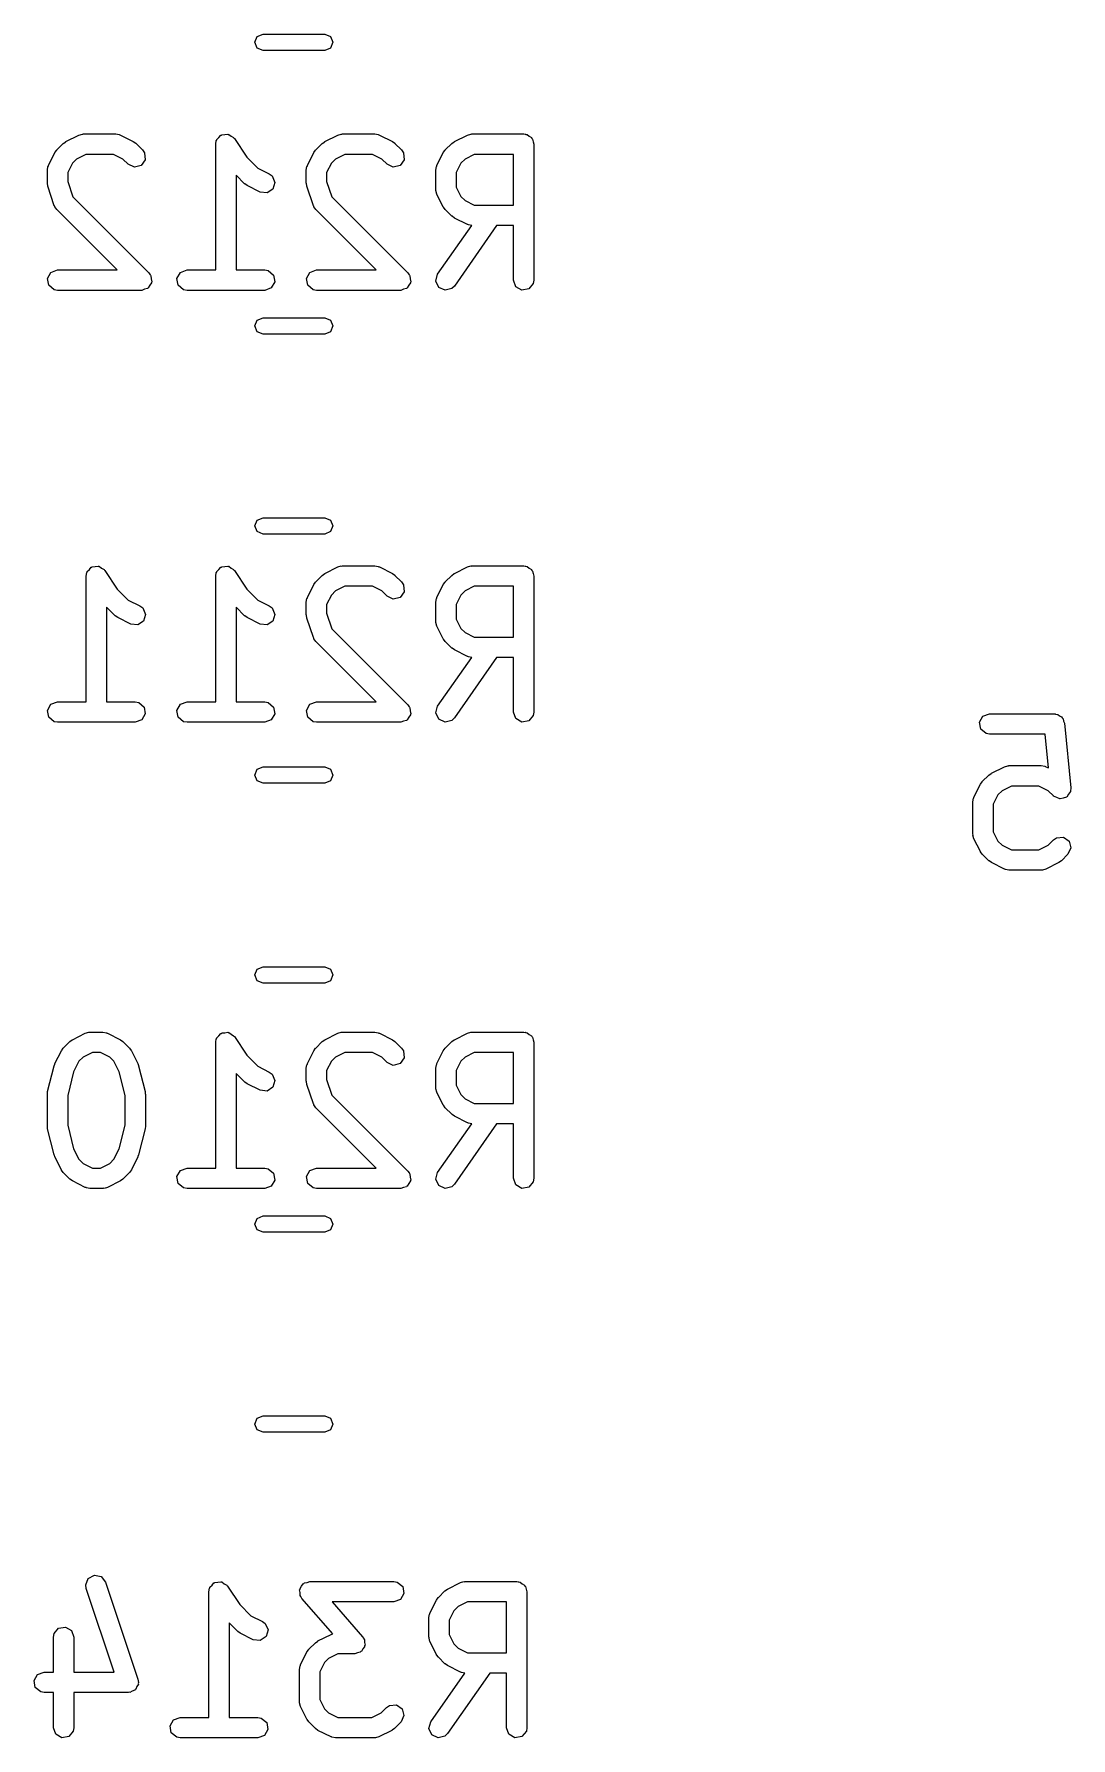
# Model space of a CAD drawing. Extents: x 64 to 231, y -147 to -43.
# Drawn here: x 170.86 to 178.49, y -74.06 to -61.53 of the extents above; entities that cross this region are included whole.
import ezdxf

# ---------------------------------------------------------------- set-up
doc = ezdxf.new("R2010")
doc.units = 0
doc.layers.add('BLACK', color=7, linetype='CONTINUOUS')

msp = doc.modelspace()

# ---------------------------------------------------------------- linework, layer by layer
at = {"layer": 'BLACK', "linetype": 'CONTINUOUS'}
for p, q in [((172.484, -61.5934), (172.501, -61.551)), ((172.501, -61.6358), (172.484, -61.5934)), ((172.501, -61.551), (172.544, -61.5334)), ((172.544, -61.6534), (172.501, -61.6358)), ((172.544, -61.5334), (172.998, -61.5334)), ((172.998, -61.5334), (173.04, -61.551)), ((173.04, -61.6358), (172.998, -61.6534)), ((173.04, -61.551), (173.058, -61.5934)), ((173.058, -61.5934), (173.04, -61.6358)), ((172.998, -61.6534), (172.544, -61.6534)), ((171.013, -62.4045), (171.027, -62.3865)), ((171.027, -62.385), (171.075, -62.3374)), ((171.027, -62.3865), (171.027, -62.385)), ((171.075, -62.3374), (171.093, -62.3245)), ((171.093, -62.3245), (171.094, -62.3233)), ((171.094, -62.3233), (171.19, -62.2757)), ((171.19, -62.2757), (171.215, -62.2683)), ((171.215, -62.2683), (171.219, -62.2693)), ((171.219, -62.2693), (171.223, -62.2678)), ((171.223, -62.2678), (171.461, -62.2678)), ((171.461, -62.2678), (171.487, -62.2723)), ((171.487, -62.2723), (171.49, -62.2752)), ((171.49, -62.2752), (171.495, -62.2757)), ((171.495, -62.2757), (171.59, -62.3233)), ((171.59, -62.3233), (171.608, -62.3367)), ((171.608, -62.3367), (171.61, -62.3374)), ((171.61, -62.3374), (171.657, -62.385)), ((171.657, -62.385), (171.672, -62.4063)), ((172.196, -62.3428), (172.2, -62.3171)), ((172.196, -63.2678), (172.196, -62.3428)), ((172.2, -62.3171), (172.203, -62.3138)), ((172.203, -62.3138), (172.204, -62.3095)), ((172.204, -62.3095), (172.219, -62.2945)), ((172.219, -62.2945), (172.233, -62.2778)), ((172.233, -62.2778), (172.238, -62.2771)), ((172.238, -62.2771), (172.241, -62.2741)), ((172.241, -62.2741), (172.262, -62.2727)), ((172.262, -62.2727), (172.284, -62.2689)), ((172.284, -62.2689), (172.288, -62.2711)), ((172.288, -62.2711), (172.292, -62.2708)), ((172.292, -62.2708), (172.309, -62.2837)), ((172.309, -62.2837), (172.328, -62.2946)), ((172.328, -62.2946), (172.33, -62.2986)), ((172.33, -62.2986), (172.333, -62.3012)), ((172.333, -62.3012), (172.424, -62.4379)), ((172.918, -62.4045), (172.931, -62.3865)), ((172.931, -62.3865), (172.932, -62.385)), ((172.932, -62.385), (172.98, -62.3374)), ((172.98, -62.3374), (172.998, -62.3245)), ((172.998, -62.3245), (172.999, -62.3233)), ((172.999, -62.3233), (173.094, -62.2757)), ((173.094, -62.2757), (173.119, -62.2683)), ((173.119, -62.2683), (173.124, -62.2693)), ((173.124, -62.2693), (173.128, -62.2678)), ((173.128, -62.2678), (173.366, -62.2678)), ((173.366, -62.2678), (173.392, -62.2723)), ((173.392, -62.2723), (173.395, -62.2752)), ((173.395, -62.2752), (173.4, -62.2757)), ((173.4, -62.2757), (173.495, -62.3233)), ((173.495, -62.3233), (173.513, -62.3367)), ((173.513, -62.3367), (173.514, -62.3374)), ((173.514, -62.3374), (173.562, -62.385)), ((173.562, -62.385), (173.577, -62.4063)), ((173.87, -62.4045), (173.884, -62.3865)), ((173.884, -62.385), (173.932, -62.3374)), ((173.884, -62.3865), (173.884, -62.385)), ((173.932, -62.3374), (173.95, -62.3245)), ((173.95, -62.3245), (173.952, -62.3233)), ((173.952, -62.3233), (174.047, -62.2757)), ((174.047, -62.2757), (174.072, -62.2683)), ((174.072, -62.2683), (174.076, -62.2693)), ((174.076, -62.2693), (174.08, -62.2678)), ((174.08, -62.2678), (174.461, -62.2678)), ((174.461, -62.2678), (174.471, -62.2695)), ((174.471, -62.2695), (174.474, -62.2689)), ((174.474, -62.2689), (174.477, -62.2706)), ((174.477, -62.2706), (174.487, -62.2723)), ((174.487, -62.2723), (174.502, -62.2848)), ((174.502, -62.2848), (174.519, -62.2946)), ((174.519, -62.2946), (174.521, -62.3009)), ((174.521, -62.3009), (174.526, -62.3053)), ((174.526, -62.3053), (174.53, -62.3245)), ((174.53, -62.3245), (174.536, -62.3428)), ((174.536, -62.3428), (174.536, -63.3428)), ((170.958, -62.5333), (170.962, -62.5076)), ((170.962, -62.5076), (170.965, -62.5042)), ((170.965, -62.5042), (170.966, -62.4997)), ((170.966, -62.4997), (171.013, -62.4045)), ((171.142, -62.4824), (171.108, -62.551)), ((171.172, -62.452), (171.142, -62.4824)), ((171.241, -62.4178), (171.172, -62.452)), ((171.444, -62.4178), (171.241, -62.4178)), ((171.512, -62.452), (171.444, -62.4178)), ((171.551, -62.4911), (171.512, -62.452)), ((171.598, -62.5127), (171.551, -62.4911)), ((171.647, -62.4995), (171.598, -62.5127)), ((171.677, -62.4574), (171.647, -62.4995)), ((171.672, -62.4063), (171.677, -62.4574)), ((172.424, -62.4379), (172.506, -62.5192)), ((172.862, -62.5333), (172.867, -62.5076)), ((172.867, -62.5076), (172.87, -62.5042)), ((172.87, -62.4997), (172.918, -62.4045)), ((172.87, -62.5042), (172.87, -62.4997)), ((173.047, -62.4824), (173.012, -62.551)), ((173.077, -62.452), (173.047, -62.4824)), ((173.146, -62.4178), (173.077, -62.452)), ((173.348, -62.4178), (173.146, -62.4178)), ((173.417, -62.452), (173.348, -62.4178)), ((173.456, -62.4911), (173.417, -62.452)), ((173.502, -62.5127), (173.456, -62.4911)), ((173.552, -62.4995), (173.502, -62.5127)), ((173.581, -62.4574), (173.552, -62.4995)), ((173.577, -62.4063), (173.581, -62.4574)), ((173.815, -62.5333), (173.819, -62.5076)), ((173.819, -62.5076), (173.822, -62.5042)), ((173.822, -62.5042), (173.823, -62.4997)), ((173.823, -62.4997), (173.87, -62.4045)), ((173.999, -62.4824), (173.965, -62.551)), ((174.03, -62.452), (173.999, -62.4824)), ((174.098, -62.4178), (174.03, -62.452)), ((174.386, -62.4178), (174.098, -62.4178)), ((174.386, -62.7916), (174.386, -62.4178)), ((170.958, -62.6285), (170.958, -62.5333)), ((170.958, -62.63), (170.958, -62.6285)), ((170.962, -62.6522), (170.958, -62.63)), ((171.108, -62.551), (171.108, -62.6163)), ((171.108, -62.6163), (171.146, -62.7308)), ((172.408, -62.6339), (172.346, -62.5715)), ((172.346, -62.5715), (172.346, -63.2678)), ((172.41, -62.6346), (172.408, -62.6339)), ((172.428, -62.648), (172.41, -62.6346)), ((172.506, -62.5192), (172.59, -62.5614)), ((172.59, -62.5614), (172.611, -62.5769)), ((172.611, -62.5769), (172.631, -62.624)), ((172.631, -62.624), (172.617, -62.6732)), ((172.862, -62.6285), (172.862, -62.5333)), ((172.863, -62.63), (172.862, -62.6285)), ((172.866, -62.6522), (172.863, -62.63)), ((173.012, -62.551), (173.012, -62.6163)), ((173.012, -62.6163), (173.051, -62.7308)), ((173.815, -62.6761), (173.815, -62.5333)), ((173.965, -62.551), (173.965, -62.6584)), ((171.009, -62.7951), (170.962, -62.6522)), ((171.146, -62.7308), (171.705, -63.2897)), ((172.523, -62.6956), (172.428, -62.648)), ((172.574, -62.7014), (172.523, -62.6956)), ((172.617, -62.6732), (172.574, -62.7014)), ((172.914, -62.7951), (172.866, -62.6522)), ((173.051, -62.7308), (173.61, -63.2897)), ((173.816, -62.6803), (173.815, -62.6761)), ((173.815, -62.6847), (173.816, -62.6803)), ((173.823, -62.7097), (173.815, -62.6847)), ((173.87, -62.8049), (173.823, -62.7097)), ((173.965, -62.6584), (173.999, -62.7269)), ((173.999, -62.7269), (174.03, -62.7573)), ((174.03, -62.7573), (174.098, -62.7916)), ((171.012, -62.7986), (171.009, -62.7951)), ((171.012, -62.803), (171.012, -62.7986)), ((171.027, -62.8244), (171.012, -62.803)), ((171.471, -63.2678), (171.027, -62.8244)), ((172.917, -62.7986), (172.914, -62.7951)), ((172.917, -62.803), (172.917, -62.7986)), ((172.932, -62.8244), (172.917, -62.803)), ((173.375, -63.2678), (172.932, -62.8244)), ((173.872, -62.806), (173.87, -62.8049)), ((173.884, -62.8244), (173.872, -62.806)), ((173.932, -62.872), (173.884, -62.8244)), ((173.934, -62.8727), (173.932, -62.872)), ((173.952, -62.8861), (173.934, -62.8727)), ((174.047, -62.9337), (173.952, -62.8861)), ((174.098, -62.7916), (174.386, -62.7916)), ((173.828, -63.2998), (174.079, -62.9414)), ((174.262, -62.9416), (173.951, -63.3858)), ((174.051, -62.9342), (174.047, -62.9337)), ((174.055, -62.9371), (174.051, -62.9342)), ((174.079, -62.9414), (174.055, -62.9371)), ((174.386, -62.9416), (174.262, -62.9416)), ((174.386, -63.3428), (174.386, -62.9416)), ((170.959, -63.3298), (170.984, -63.2853)), ((170.968, -63.3803), (170.959, -63.3298)), ((171.007, -63.4133), (170.968, -63.3803)), ((170.984, -63.2853), (171.033, -63.2678)), ((171.033, -63.2678), (171.471, -63.2678)), ((171.711, -63.3807), (171.7, -63.4002)), ((171.705, -63.2897), (171.714, -63.3032)), ((171.724, -63.3622), (171.711, -63.3807)), ((171.714, -63.3032), (171.717, -63.3053)), ((171.717, -63.3053), (171.717, -63.3073)), ((171.717, -63.3073), (171.72, -63.3111)), ((171.72, -63.3111), (171.722, -63.3336)), ((171.722, -63.3336), (171.726, -63.3558)), ((171.726, -63.3558), (171.724, -63.3588)), ((171.724, -63.3588), (171.724, -63.3622)), ((171.911, -63.3298), (171.937, -63.2853)), ((171.92, -63.3803), (171.911, -63.3298)), ((171.959, -63.4133), (171.92, -63.3803)), ((171.937, -63.2853), (171.985, -63.2678)), ((171.985, -63.2678), (172.196, -63.2678)), ((172.346, -63.2678), (172.557, -63.2678)), ((172.557, -63.2678), (172.582, -63.2723)), ((172.582, -63.2723), (172.621, -63.3053)), ((172.63, -63.3558), (172.605, -63.4002)), ((172.621, -63.3053), (172.63, -63.3558)), ((172.864, -63.3298), (172.889, -63.2853)), ((172.873, -63.3803), (172.864, -63.3298)), ((172.912, -63.4133), (172.873, -63.3803)), ((172.889, -63.2853), (172.937, -63.2678)), ((172.937, -63.2678), (173.375, -63.2678)), ((173.616, -63.3807), (173.605, -63.4002)), ((173.61, -63.2897), (173.619, -63.3032)), ((173.629, -63.3622), (173.616, -63.3807)), ((173.619, -63.3032), (173.621, -63.3053)), ((173.621, -63.3053), (173.622, -63.3073)), ((173.622, -63.3073), (173.624, -63.3111)), ((173.624, -63.3111), (173.626, -63.3336)), ((173.626, -63.3336), (173.63, -63.3558)), ((173.63, -63.3558), (173.629, -63.3588)), ((173.629, -63.3588), (173.629, -63.3622)), ((173.815, -63.3493), (173.828, -63.2998)), ((173.837, -63.3958), (173.815, -63.3493)), ((173.951, -63.3858), (173.933, -63.4042)), ((174.404, -63.391), (174.386, -63.3428)), ((174.448, -63.4166), (174.404, -63.391)), ((174.532, -63.3684), (174.499, -63.4077)), ((174.536, -63.3428), (174.532, -63.3684)), ((171.033, -63.4178), (171.007, -63.4133)), ((171.652, -63.4178), (171.033, -63.4178)), ((171.673, -63.4101), (171.652, -63.4178)), ((171.695, -63.4042), (171.673, -63.4101)), ((171.697, -63.4014), (171.695, -63.4042)), ((171.7, -63.4002), (171.697, -63.4014)), ((171.985, -63.4178), (171.959, -63.4133)), ((172.557, -63.4178), (171.985, -63.4178)), ((172.605, -63.4002), (172.557, -63.4178)), ((172.937, -63.4178), (172.912, -63.4133)), ((173.557, -63.4178), (172.937, -63.4178)), ((173.578, -63.4101), (173.557, -63.4178)), ((173.6, -63.4042), (173.578, -63.4101)), ((173.601, -63.4014), (173.6, -63.4042)), ((173.605, -63.4002), (173.601, -63.4014)), ((173.883, -63.4175), (173.837, -63.3958)), ((173.933, -63.4042), (173.883, -63.4175)), ((174.499, -63.4077), (174.448, -63.4166)), ((172.484, -63.6794), (172.501, -63.637)), ((172.501, -63.637), (172.544, -63.6194)), ((172.544, -63.6194), (172.998, -63.6194)), ((172.998, -63.6194), (173.04, -63.637)), ((173.04, -63.637), (173.058, -63.6794)), ((172.501, -63.7218), (172.484, -63.6794)), ((172.544, -63.7394), (172.501, -63.7218)), ((172.998, -63.7394), (172.544, -63.7394)), ((173.04, -63.7218), (172.998, -63.7394)), ((173.058, -63.6794), (173.04, -63.7218)), ((172.484, -65.1494), (172.501, -65.107)), ((172.501, -65.107), (172.544, -65.0894)), ((172.544, -65.0894), (172.998, -65.0894)), ((172.998, -65.0894), (173.04, -65.107)), ((173.04, -65.107), (173.058, -65.1494)), ((172.501, -65.1918), (172.484, -65.1494)), ((172.544, -65.2094), (172.501, -65.1918)), ((172.998, -65.2094), (172.544, -65.2094)), ((173.04, -65.1918), (172.998, -65.2094)), ((173.058, -65.1494), (173.04, -65.1918)), ((171.243, -65.5188), (171.248, -65.4931)), ((171.243, -66.4438), (171.243, -65.5188)), ((171.248, -65.4931), (171.251, -65.4898)), ((171.251, -65.4855), (171.267, -65.4705)), ((171.251, -65.4898), (171.251, -65.4855)), ((171.267, -65.4705), (171.281, -65.4538)), ((171.281, -65.4538), (171.285, -65.4531)), ((171.285, -65.4531), (171.288, -65.4501)), ((171.288, -65.4501), (171.31, -65.4487)), ((171.31, -65.4487), (171.331, -65.4449)), ((171.331, -65.4449), (171.335, -65.4471)), ((171.335, -65.4471), (171.339, -65.4468)), ((171.339, -65.4468), (171.357, -65.4597)), ((171.357, -65.4597), (171.376, -65.4706)), ((171.376, -65.4706), (171.377, -65.4746)), ((171.377, -65.4746), (171.381, -65.4772)), ((171.381, -65.4772), (171.472, -65.6139)), ((172.196, -65.5188), (172.2, -65.4931)), ((172.196, -66.4438), (172.196, -65.5188)), ((172.2, -65.4931), (172.203, -65.4898)), ((172.203, -65.4898), (172.204, -65.4855)), ((172.204, -65.4855), (172.219, -65.4705)), ((172.219, -65.4705), (172.233, -65.4538)), ((172.233, -65.4538), (172.238, -65.4531)), ((172.238, -65.4531), (172.241, -65.4501)), ((172.241, -65.4501), (172.262, -65.4487)), ((172.262, -65.4487), (172.284, -65.4449)), ((172.284, -65.4449), (172.288, -65.4471)), ((172.288, -65.4471), (172.292, -65.4468)), ((172.292, -65.4468), (172.309, -65.4597)), ((172.309, -65.4597), (172.328, -65.4706)), ((172.328, -65.4706), (172.33, -65.4746)), ((172.33, -65.4746), (172.333, -65.4772)), ((172.333, -65.4772), (172.424, -65.6139)), ((172.932, -65.561), (172.98, -65.5134)), ((172.98, -65.5134), (172.998, -65.5005)), ((172.998, -65.5005), (172.999, -65.4993)), ((172.999, -65.4993), (173.094, -65.4517)), ((173.094, -65.4517), (173.119, -65.4443)), ((173.119, -65.4443), (173.124, -65.4453)), ((173.124, -65.4453), (173.128, -65.4438)), ((173.128, -65.4438), (173.366, -65.4438)), ((173.366, -65.4438), (173.392, -65.4483)), ((173.392, -65.4483), (173.395, -65.4512)), ((173.395, -65.4512), (173.4, -65.4517)), ((173.4, -65.4517), (173.495, -65.4993)), ((173.495, -65.4993), (173.513, -65.5127)), ((173.513, -65.5127), (173.514, -65.5134)), ((173.514, -65.5134), (173.562, -65.561)), ((173.884, -65.561), (173.932, -65.5134)), ((173.932, -65.5134), (173.95, -65.5005)), ((173.95, -65.5005), (173.952, -65.4993)), ((173.952, -65.4993), (174.047, -65.4517)), ((174.047, -65.4517), (174.072, -65.4443)), ((174.072, -65.4443), (174.076, -65.4453)), ((174.076, -65.4453), (174.08, -65.4438)), ((174.08, -65.4438), (174.461, -65.4438)), ((174.461, -65.4438), (174.471, -65.4455)), ((174.471, -65.4455), (174.474, -65.4449)), ((174.474, -65.4449), (174.477, -65.4466)), ((174.477, -65.4466), (174.487, -65.4483)), ((174.487, -65.4483), (174.502, -65.4608)), ((174.502, -65.4608), (174.519, -65.4706)), ((174.519, -65.4706), (174.521, -65.4769)), ((174.521, -65.4769), (174.526, -65.4813)), ((174.526, -65.4813), (174.53, -65.5005)), ((174.53, -65.5005), (174.536, -65.5188)), ((174.536, -65.5188), (174.536, -66.5188)), ((171.472, -65.6139), (171.553, -65.6952)), ((172.424, -65.6139), (172.506, -65.6952)), ((172.87, -65.6757), (172.918, -65.5805)), ((172.918, -65.5805), (172.931, -65.5625)), ((172.931, -65.5625), (172.932, -65.561)), ((173.077, -65.628), (173.047, -65.6584)), ((173.146, -65.5938), (173.077, -65.628)), ((173.348, -65.5938), (173.146, -65.5938)), ((173.417, -65.628), (173.348, -65.5938)), ((173.456, -65.6671), (173.417, -65.628)), ((173.581, -65.6334), (173.552, -65.6755)), ((173.562, -65.561), (173.577, -65.5823)), ((173.577, -65.5823), (173.581, -65.6334)), ((173.823, -65.6757), (173.87, -65.5805)), ((173.87, -65.5805), (173.884, -65.5625)), ((173.884, -65.5625), (173.884, -65.561)), ((174.03, -65.628), (173.999, -65.6584)), ((174.098, -65.5938), (174.03, -65.628)), ((174.386, -65.5938), (174.098, -65.5938)), ((174.386, -65.9676), (174.386, -65.5938)), ((171.456, -65.8099), (171.393, -65.7475)), ((171.393, -65.7475), (171.393, -66.4438)), ((171.553, -65.6952), (171.638, -65.7374)), ((171.638, -65.7374), (171.659, -65.7529)), ((171.659, -65.7529), (171.679, -65.8)), ((172.408, -65.8099), (172.346, -65.7475)), ((172.346, -65.7475), (172.346, -66.4438)), ((172.506, -65.6952), (172.59, -65.7374)), ((172.59, -65.7374), (172.611, -65.7529)), ((172.611, -65.7529), (172.631, -65.8)), ((172.862, -65.7093), (172.867, -65.6836)), ((172.862, -65.8045), (172.862, -65.7093)), ((172.867, -65.6836), (172.87, -65.6802)), ((172.87, -65.6802), (172.87, -65.6757)), ((173.047, -65.6584), (173.012, -65.727)), ((173.012, -65.727), (173.012, -65.7923)), ((173.502, -65.6887), (173.456, -65.6671)), ((173.552, -65.6755), (173.502, -65.6887)), ((173.815, -65.7093), (173.819, -65.6836)), ((173.815, -65.8521), (173.815, -65.7093)), ((173.819, -65.6836), (173.822, -65.6802)), ((173.822, -65.6802), (173.823, -65.6757)), ((173.999, -65.6584), (173.965, -65.727)), ((173.965, -65.727), (173.965, -65.8344)), ((171.457, -65.8106), (171.456, -65.8099)), ((171.475, -65.824), (171.457, -65.8106)), ((171.571, -65.8716), (171.475, -65.824)), ((171.622, -65.8774), (171.571, -65.8716)), ((171.664, -65.8492), (171.622, -65.8774)), ((171.679, -65.8), (171.664, -65.8492)), ((172.41, -65.8106), (172.408, -65.8099)), ((172.428, -65.824), (172.41, -65.8106)), ((172.523, -65.8716), (172.428, -65.824)), ((172.574, -65.8774), (172.523, -65.8716)), ((172.617, -65.8492), (172.574, -65.8774)), ((172.631, -65.8), (172.617, -65.8492)), ((172.863, -65.806), (172.862, -65.8045)), ((172.866, -65.8282), (172.863, -65.806)), ((172.914, -65.9711), (172.866, -65.8282)), ((173.012, -65.7923), (173.051, -65.9068)), ((173.816, -65.8563), (173.815, -65.8521)), ((173.815, -65.8607), (173.816, -65.8563)), ((173.823, -65.8857), (173.815, -65.8607)), ((173.87, -65.9809), (173.823, -65.8857)), ((173.965, -65.8344), (173.999, -65.9029)), ((172.917, -65.9746), (172.914, -65.9711)), ((172.917, -65.979), (172.917, -65.9746)), ((172.932, -66.0004), (172.917, -65.979)), ((173.375, -66.4438), (172.932, -66.0004)), ((173.051, -65.9068), (173.61, -66.4657)), ((173.872, -65.982), (173.87, -65.9809)), ((173.884, -66.0004), (173.872, -65.982)), ((173.932, -66.048), (173.884, -66.0004)), ((173.999, -65.9029), (174.03, -65.9333)), ((174.03, -65.9333), (174.098, -65.9676)), ((174.098, -65.9676), (174.386, -65.9676)), ((173.828, -66.4758), (174.079, -66.1174)), ((173.934, -66.0487), (173.932, -66.048)), ((173.952, -66.0621), (173.934, -66.0487)), ((174.262, -66.1176), (173.951, -66.5618)), ((174.047, -66.1097), (173.952, -66.0621)), ((174.051, -66.1102), (174.047, -66.1097)), ((174.055, -66.1131), (174.051, -66.1102)), ((174.079, -66.1174), (174.055, -66.1131)), ((174.386, -66.1176), (174.262, -66.1176)), ((174.386, -66.5188), (174.386, -66.1176)), ((170.959, -66.5058), (170.984, -66.4613)), ((170.968, -66.5563), (170.959, -66.5058)), ((170.984, -66.4613), (171.033, -66.4438)), ((171.033, -66.4438), (171.243, -66.4438)), ((171.393, -66.4438), (171.604, -66.4438)), ((171.604, -66.4438), (171.63, -66.4483)), ((171.63, -66.4483), (171.669, -66.4813)), ((171.669, -66.4813), (171.678, -66.5318)), ((171.911, -66.5058), (171.937, -66.4613)), ((171.92, -66.5563), (171.911, -66.5058)), ((171.937, -66.4613), (171.985, -66.4438)), ((171.985, -66.4438), (172.196, -66.4438)), ((172.346, -66.4438), (172.557, -66.4438)), ((172.557, -66.4438), (172.582, -66.4483)), ((172.582, -66.4483), (172.621, -66.4813)), ((172.621, -66.4813), (172.63, -66.5318)), ((172.864, -66.5058), (172.889, -66.4613)), ((172.873, -66.5563), (172.864, -66.5058)), ((172.889, -66.4613), (172.937, -66.4438)), ((172.937, -66.4438), (173.375, -66.4438)), ((173.61, -66.4657), (173.619, -66.4792)), ((173.619, -66.4792), (173.621, -66.4813)), ((173.621, -66.4813), (173.622, -66.4833)), ((173.622, -66.4833), (173.624, -66.4871)), ((173.624, -66.4871), (173.626, -66.5096)), ((173.626, -66.5096), (173.63, -66.5318)), ((173.815, -66.5253), (173.828, -66.4758)), ((174.404, -66.567), (174.386, -66.5188)), ((174.536, -66.5188), (174.532, -66.5444)), ((171.007, -66.5893), (170.968, -66.5563)), ((171.033, -66.5938), (171.007, -66.5893)), ((171.604, -66.5938), (171.033, -66.5938)), ((171.652, -66.5762), (171.604, -66.5938)), ((171.678, -66.5318), (171.652, -66.5762)), ((171.959, -66.5893), (171.92, -66.5563)), ((171.985, -66.5938), (171.959, -66.5893)), ((172.557, -66.5938), (171.985, -66.5938)), ((172.605, -66.5762), (172.557, -66.5938)), ((172.63, -66.5318), (172.605, -66.5762)), ((172.912, -66.5893), (172.873, -66.5563)), ((172.937, -66.5938), (172.912, -66.5893)), ((173.557, -66.5938), (172.937, -66.5938)), ((173.578, -66.5861), (173.557, -66.5938)), ((173.6, -66.5802), (173.578, -66.5861)), ((173.601, -66.5774), (173.6, -66.5802)), ((173.605, -66.5762), (173.601, -66.5774)), ((173.616, -66.5567), (173.605, -66.5762)), ((173.629, -66.5382), (173.616, -66.5567)), ((173.63, -66.5318), (173.629, -66.5348)), ((173.629, -66.5348), (173.629, -66.5382)), ((173.837, -66.5718), (173.815, -66.5253)), ((173.883, -66.5935), (173.837, -66.5718)), ((173.933, -66.5802), (173.883, -66.5935)), ((173.951, -66.5618), (173.933, -66.5802)), ((174.448, -66.5926), (174.404, -66.567)), ((174.499, -66.5837), (174.448, -66.5926)), ((174.532, -66.5444), (174.499, -66.5837)), ((177.814, -66.5934), (177.839, -66.5489)), ((177.823, -66.6439), (177.814, -66.5934)), ((177.862, -66.6769), (177.823, -66.6439)), ((177.839, -66.5489), (177.888, -66.5314)), ((177.888, -66.5314), (178.364, -66.5314)), ((178.364, -66.5314), (178.368, -66.5321)), ((178.368, -66.5321), (178.369, -66.5316)), ((178.369, -66.5316), (178.372, -66.5329)), ((178.372, -66.5329), (178.389, -66.5359)), ((178.389, -66.5359), (178.402, -66.5461)), ((178.402, -66.5461), (178.416, -66.5527)), ((178.416, -66.5527), (178.421, -66.5621)), ((178.421, -66.5621), (178.429, -66.5689)), ((178.429, -66.5689), (178.431, -66.5846)), ((178.431, -66.5846), (178.438, -66.5989)), ((178.438, -66.5989), (178.486, -67.0751)), ((177.888, -66.6814), (177.862, -66.6769)), ((178.296, -66.6814), (177.888, -66.6814)), ((178.321, -66.9296), (178.296, -66.6814)), ((172.484, -66.9814), (172.501, -66.939)), ((172.501, -67.0238), (172.484, -66.9814)), ((172.501, -66.939), (172.544, -66.9214)), ((172.544, -67.0414), (172.501, -67.0238)), ((172.544, -66.9214), (172.998, -66.9214)), ((172.998, -66.9214), (173.04, -66.939)), ((173.04, -67.0238), (172.998, -67.0414)), ((173.04, -66.939), (173.058, -66.9814)), ((173.058, -66.9814), (173.04, -67.0238)), ((177.834, -67.0295), (177.882, -66.9819)), ((177.882, -66.9819), (177.9, -66.9691)), ((177.9, -66.9691), (177.902, -66.9679)), ((177.902, -66.9679), (177.997, -66.9203)), ((177.997, -66.9203), (178.022, -66.9128)), ((178.022, -66.9128), (178.026, -66.9139)), ((178.026, -66.9139), (178.03, -66.9123)), ((178.03, -66.9123), (178.268, -66.9123)), ((178.268, -66.9123), (178.294, -66.9169)), ((178.294, -66.9169), (178.298, -66.9197)), ((178.298, -66.9197), (178.302, -66.9203)), ((178.302, -66.9203), (178.321, -66.9296)), ((172.998, -67.0414), (172.544, -67.0414)), ((177.769, -67.1522), (177.772, -67.1487)), ((177.772, -67.1487), (177.773, -67.1443)), ((177.773, -67.1443), (177.82, -67.049)), ((177.82, -67.049), (177.834, -67.031)), ((177.834, -67.031), (177.834, -67.0295)), ((177.949, -67.127), (177.915, -67.1955)), ((177.98, -67.0966), (177.949, -67.127)), ((178.048, -67.0623), (177.98, -67.0966)), ((178.251, -67.0623), (178.048, -67.0623)), ((178.319, -67.0966), (178.251, -67.0623)), ((178.358, -67.1356), (178.319, -67.0966)), ((178.359, -67.1358), (178.358, -67.1356)), ((178.359, -67.1363), (178.359, -67.1358)), ((178.382, -67.1466), (178.359, -67.1363)), ((178.405, -67.1573), (178.382, -67.1466)), ((178.454, -67.144), (178.43, -67.1505)), ((178.455, -67.1436), (178.454, -67.144)), ((178.469, -67.1226), (178.455, -67.1435)), ((178.455, -67.1435), (178.455, -67.1436)), ((178.484, -67.102), (178.469, -67.1226)), ((178.486, -67.0751), (178.484, -67.1011)), ((178.484, -67.1011), (178.484, -67.1015)), ((178.484, -67.1015), (178.484, -67.102)), ((177.765, -67.1778), (177.769, -67.1522)), ((177.765, -67.4159), (177.765, -67.1778)), ((177.915, -67.1955), (177.915, -67.3982)), ((178.406, -67.1574), (178.405, -67.1572)), ((178.405, -67.1572), (178.405, -67.1573)), ((178.43, -67.1505), (178.406, -67.1574)), ((177.915, -67.3982), (177.949, -67.4667)), ((177.766, -67.4201), (177.765, -67.4159)), ((177.765, -67.4245), (177.766, -67.4201)), ((177.773, -67.4494), (177.765, -67.4245)), ((177.82, -67.5447), (177.773, -67.4494)), ((177.949, -67.4667), (177.98, -67.4971)), ((177.98, -67.4971), (178.048, -67.5314)), ((178.251, -67.5314), (178.319, -67.4971)), ((178.319, -67.4971), (178.358, -67.4581)), ((178.358, -67.4581), (178.38, -67.4432)), ((178.38, -67.4432), (178.431, -67.4387)), ((178.431, -67.4387), (178.473, -67.4681)), ((178.486, -67.5177), (178.464, -67.5642)), ((178.473, -67.4681), (178.486, -67.5177)), ((177.822, -67.5458), (177.82, -67.5447)), ((177.834, -67.5642), (177.822, -67.5458)), ((177.882, -67.6118), (177.834, -67.5642)), ((177.884, -67.6125), (177.882, -67.6118)), ((177.902, -67.6258), (177.884, -67.6125)), ((177.997, -67.6735), (177.902, -67.6258)), ((178.048, -67.5314), (178.251, -67.5314)), ((178.397, -67.6258), (178.302, -67.6735)), ((178.398, -67.6247), (178.397, -67.6258)), ((178.417, -67.6118), (178.398, -67.6247)), ((178.464, -67.5642), (178.417, -67.6118)), ((178.001, -67.674), (177.997, -67.6735)), ((178.005, -67.6769), (178.001, -67.674)), ((178.03, -67.6814), (178.005, -67.6769)), ((178.268, -67.6814), (178.03, -67.6814)), ((178.273, -67.6798), (178.268, -67.6814)), ((178.277, -67.6809), (178.273, -67.6798)), ((178.302, -67.6735), (178.277, -67.6809)), ((172.501, -68.409), (172.544, -68.3914)), ((172.544, -68.3914), (172.998, -68.3914)), ((172.998, -68.3914), (173.04, -68.409)), ((172.484, -68.4514), (172.501, -68.409)), ((172.501, -68.4938), (172.484, -68.4514)), ((172.544, -68.5114), (172.501, -68.4938)), ((172.998, -68.5114), (172.544, -68.5114)), ((173.04, -68.4938), (172.998, -68.5114)), ((173.04, -68.409), (173.058, -68.4514)), ((173.058, -68.4514), (173.04, -68.4938)), ((171.142, -68.9273), (171.237, -68.8797)), ((171.237, -68.8797), (171.262, -68.8723)), ((171.262, -68.8723), (171.267, -68.8733)), ((171.267, -68.8733), (171.271, -68.8718)), ((171.271, -68.8718), (171.366, -68.8718)), ((171.366, -68.8718), (171.392, -68.8763)), ((171.392, -68.8763), (171.395, -68.8792)), ((171.395, -68.8792), (171.4, -68.8797)), ((171.4, -68.8797), (171.495, -68.9273)), ((172.204, -68.9135), (172.219, -68.8985)), ((172.219, -68.8985), (172.233, -68.8818)), ((172.233, -68.8818), (172.238, -68.8811)), ((172.238, -68.8811), (172.241, -68.8781)), ((172.241, -68.8781), (172.262, -68.8767)), ((172.262, -68.8767), (172.284, -68.8729)), ((172.284, -68.8729), (172.288, -68.8751)), ((172.288, -68.8751), (172.292, -68.8748)), ((172.292, -68.8748), (172.309, -68.8877)), ((172.309, -68.8877), (172.328, -68.8986)), ((172.328, -68.8986), (172.33, -68.9026)), ((172.33, -68.9026), (172.333, -68.9052)), ((172.999, -68.9273), (173.094, -68.8797)), ((173.094, -68.8797), (173.119, -68.8723)), ((173.119, -68.8723), (173.124, -68.8733)), ((173.124, -68.8733), (173.128, -68.8718)), ((173.128, -68.8718), (173.366, -68.8718)), ((173.366, -68.8718), (173.392, -68.8763)), ((173.392, -68.8763), (173.395, -68.8792)), ((173.395, -68.8792), (173.4, -68.8797)), ((173.4, -68.8797), (173.495, -68.9273)), ((173.952, -68.9273), (174.047, -68.8797)), ((174.047, -68.8797), (174.072, -68.8723)), ((174.072, -68.8723), (174.076, -68.8733)), ((174.076, -68.8733), (174.08, -68.8718)), ((174.08, -68.8718), (174.461, -68.8718)), ((174.461, -68.8718), (174.471, -68.8735)), ((174.471, -68.8735), (174.474, -68.8729)), ((174.474, -68.8729), (174.477, -68.8746)), ((174.477, -68.8746), (174.487, -68.8763)), ((174.487, -68.8763), (174.502, -68.8888)), ((174.502, -68.8888), (174.519, -68.8986)), ((174.519, -68.8986), (174.521, -68.9049)), ((171.013, -69.1037), (171.061, -69.0085)), ((171.061, -69.0085), (171.074, -68.9905)), ((171.074, -68.9905), (171.075, -68.989)), ((171.075, -68.989), (171.123, -68.9414)), ((171.123, -68.9414), (171.141, -68.9285)), ((171.141, -68.9285), (171.142, -68.9273)), ((171.289, -69.0218), (171.22, -69.056)), ((171.348, -69.0218), (171.289, -69.0218)), ((171.417, -69.056), (171.348, -69.0218)), ((171.495, -68.9273), (171.513, -68.9407)), ((171.513, -68.9407), (171.514, -68.9414)), ((171.514, -68.9414), (171.562, -68.989)), ((171.562, -68.989), (171.575, -69.0074)), ((171.575, -69.0074), (171.576, -69.0085)), ((171.576, -69.0085), (171.624, -69.1037)), ((172.196, -68.9468), (172.2, -68.9211)), ((172.196, -69.8718), (172.196, -68.9468)), ((172.2, -68.9211), (172.203, -68.9178)), ((172.203, -68.9178), (172.204, -68.9135)), ((172.333, -68.9052), (172.424, -69.0419)), ((172.87, -69.1037), (172.918, -69.0085)), ((172.918, -69.0085), (172.931, -68.9905)), ((172.931, -68.9905), (172.932, -68.989)), ((172.932, -68.989), (172.98, -68.9414)), ((172.98, -68.9414), (172.998, -68.9285)), ((172.998, -68.9285), (172.999, -68.9273)), ((173.146, -69.0218), (173.077, -69.056)), ((173.348, -69.0218), (173.146, -69.0218)), ((173.417, -69.056), (173.348, -69.0218)), ((173.495, -68.9273), (173.513, -68.9407)), ((173.513, -68.9407), (173.514, -68.9414)), ((173.514, -68.9414), (173.562, -68.989)), ((173.562, -68.989), (173.577, -69.0103)), ((173.577, -69.0103), (173.581, -69.0614)), ((173.823, -69.1037), (173.87, -69.0085)), ((173.87, -69.0085), (173.884, -68.9905)), ((173.884, -68.989), (173.932, -68.9414)), ((173.884, -68.9905), (173.884, -68.989)), ((173.932, -68.9414), (173.95, -68.9285)), ((173.95, -68.9285), (173.952, -68.9273)), ((174.098, -69.0218), (174.03, -69.056)), ((174.386, -69.0218), (174.098, -69.0218)), ((174.386, -69.3956), (174.386, -69.0218)), ((174.521, -68.9049), (174.526, -68.9093)), ((174.526, -68.9093), (174.53, -68.9285)), ((174.53, -68.9285), (174.536, -68.9468)), ((174.536, -68.9468), (174.536, -69.9468)), ((170.96, -69.3095), (171.008, -69.1191)), ((171.008, -69.1191), (171.013, -69.1072)), ((171.013, -69.1072), (171.013, -69.1037)), ((171.19, -69.0864), (171.151, -69.1634)), ((171.22, -69.056), (171.19, -69.0864)), ((171.447, -69.0864), (171.417, -69.056)), ((171.486, -69.1634), (171.447, -69.0864)), ((171.624, -69.1037), (171.627, -69.1161)), ((171.627, -69.1161), (171.629, -69.1191)), ((171.629, -69.1191), (171.677, -69.3095)), ((172.424, -69.0419), (172.506, -69.1232)), ((172.506, -69.1232), (172.59, -69.1654)), ((172.862, -69.1373), (172.867, -69.1116)), ((172.862, -69.2325), (172.862, -69.1373)), ((172.867, -69.1116), (172.87, -69.1082)), ((172.87, -69.1082), (172.87, -69.1037)), ((173.047, -69.0864), (173.012, -69.155)), ((173.077, -69.056), (173.047, -69.0864)), ((173.456, -69.0951), (173.417, -69.056)), ((173.502, -69.1167), (173.456, -69.0951)), ((173.552, -69.1035), (173.502, -69.1167)), ((173.581, -69.0614), (173.552, -69.1035)), ((173.815, -69.1373), (173.819, -69.1116)), ((173.815, -69.2801), (173.815, -69.1373)), ((173.819, -69.1116), (173.822, -69.1082)), ((173.822, -69.1082), (173.823, -69.1037)), ((173.999, -69.0864), (173.965, -69.155)), ((174.03, -69.056), (173.999, -69.0864)), ((171.151, -69.1634), (171.108, -69.337)), ((171.529, -69.337), (171.486, -69.1634)), ((172.408, -69.2379), (172.346, -69.1755)), ((172.346, -69.1755), (172.346, -69.8718)), ((172.41, -69.2386), (172.408, -69.2379)), ((172.428, -69.252), (172.41, -69.2386)), ((172.523, -69.2996), (172.428, -69.252)), ((172.617, -69.2772), (172.574, -69.3054)), ((172.59, -69.1654), (172.611, -69.1809)), ((172.611, -69.1809), (172.631, -69.228)), ((172.631, -69.228), (172.617, -69.2772)), ((172.863, -69.234), (172.862, -69.2325)), ((172.866, -69.2562), (172.863, -69.234)), ((172.914, -69.3991), (172.866, -69.2562)), ((173.012, -69.155), (173.012, -69.2203)), ((173.012, -69.2203), (173.051, -69.3348)), ((173.965, -69.155), (173.965, -69.2624)), ((173.965, -69.2624), (173.999, -69.3309)), ((170.958, -69.3277), (170.96, -69.313)), ((170.958, -69.5658), (170.958, -69.3277)), ((170.96, -69.313), (170.96, -69.3095)), ((171.108, -69.337), (171.108, -69.5566)), ((171.529, -69.5566), (171.529, -69.337)), ((171.677, -69.3095), (171.678, -69.3245)), ((171.678, -69.3245), (171.679, -69.3277)), ((171.679, -69.3277), (171.679, -69.5658)), ((172.574, -69.3054), (172.523, -69.2996)), ((172.917, -69.4026), (172.914, -69.3991)), ((172.917, -69.407), (172.917, -69.4026)), ((173.051, -69.3348), (173.61, -69.8937)), ((173.816, -69.2843), (173.815, -69.2801)), ((173.815, -69.2887), (173.816, -69.2843)), ((173.823, -69.3137), (173.815, -69.2887)), ((173.87, -69.4089), (173.823, -69.3137)), ((173.999, -69.3309), (174.03, -69.3613)), ((174.03, -69.3613), (174.098, -69.3956)), ((174.098, -69.3956), (174.386, -69.3956)), ((172.932, -69.4284), (172.917, -69.407)), ((173.375, -69.8718), (172.932, -69.4284)), ((173.872, -69.41), (173.87, -69.4089)), ((173.884, -69.4284), (173.872, -69.41)), ((173.932, -69.476), (173.884, -69.4284)), ((173.934, -69.4767), (173.932, -69.476)), ((173.952, -69.4901), (173.934, -69.4767)), ((174.047, -69.5377), (173.952, -69.4901)), ((170.959, -69.5691), (170.958, -69.5658)), ((170.96, -69.584), (170.959, -69.5691)), ((171.008, -69.7745), (170.96, -69.584)), ((171.108, -69.5566), (171.151, -69.7301)), ((171.486, -69.7301), (171.529, -69.5566)), ((171.677, -69.584), (171.629, -69.7745)), ((171.679, -69.5658), (171.677, -69.5806)), ((171.677, -69.5806), (171.677, -69.584)), ((173.828, -69.9038), (174.079, -69.5454)), ((174.262, -69.5456), (173.951, -69.9898)), ((174.051, -69.5382), (174.047, -69.5377)), ((174.055, -69.5411), (174.051, -69.5382)), ((174.079, -69.5454), (174.055, -69.5411)), ((174.386, -69.5456), (174.262, -69.5456)), ((174.386, -69.9468), (174.386, -69.5456)), ((171.01, -69.7774), (171.008, -69.7745)), ((171.013, -69.7898), (171.01, -69.7774)), ((171.151, -69.7301), (171.19, -69.8071)), ((171.447, -69.8071), (171.486, -69.7301)), ((171.629, -69.7745), (171.624, -69.7863)), ((171.061, -69.8851), (171.013, -69.7898)), ((171.062, -69.8862), (171.061, -69.8851)), ((171.075, -69.9046), (171.062, -69.8862)), ((171.123, -69.9522), (171.075, -69.9046)), ((171.19, -69.8071), (171.22, -69.8375)), ((171.22, -69.8375), (171.289, -69.8718)), ((171.289, -69.8718), (171.348, -69.8718)), ((171.348, -69.8718), (171.417, -69.8375)), ((171.417, -69.8375), (171.447, -69.8071)), ((171.562, -69.9046), (171.514, -69.9522)), ((171.563, -69.9031), (171.562, -69.9046)), ((171.576, -69.8851), (171.563, -69.9031)), ((171.624, -69.7898), (171.576, -69.8851)), ((171.624, -69.7863), (171.624, -69.7898)), ((171.911, -69.9338), (171.937, -69.8893)), ((171.937, -69.8893), (171.985, -69.8718)), ((171.985, -69.8718), (172.196, -69.8718)), ((172.346, -69.8718), (172.557, -69.8718)), ((172.557, -69.8718), (172.582, -69.8763)), ((172.582, -69.8763), (172.621, -69.9093)), ((172.864, -69.9338), (172.889, -69.8893)), ((172.889, -69.8893), (172.937, -69.8718)), ((172.937, -69.8718), (173.375, -69.8718)), ((173.61, -69.8937), (173.619, -69.9072)), ((173.815, -69.9533), (173.828, -69.9038)), ((171.124, -69.9529), (171.123, -69.9522)), ((171.142, -69.9662), (171.124, -69.9529)), ((171.237, -70.0139), (171.142, -69.9662)), ((171.242, -70.0144), (171.237, -70.0139)), ((171.245, -70.0173), (171.242, -70.0144)), ((171.271, -70.0218), (171.245, -70.0173)), ((171.366, -70.0218), (171.271, -70.0218)), ((171.37, -70.0202), (171.366, -70.0218)), ((171.375, -70.0213), (171.37, -70.0202)), ((171.4, -70.0139), (171.375, -70.0213)), ((171.495, -69.9662), (171.4, -70.0139)), ((171.496, -69.9651), (171.495, -69.9662)), ((171.514, -69.9522), (171.496, -69.9651)), ((171.92, -69.9843), (171.911, -69.9338)), ((171.959, -70.0173), (171.92, -69.9843)), ((171.985, -70.0218), (171.959, -70.0173)), ((172.557, -70.0218), (171.985, -70.0218)), ((172.605, -70.0042), (172.557, -70.0218)), ((172.63, -69.9598), (172.605, -70.0042)), ((172.621, -69.9093), (172.63, -69.9598)), ((172.873, -69.9843), (172.864, -69.9338)), ((172.912, -70.0173), (172.873, -69.9843)), ((172.937, -70.0218), (172.912, -70.0173)), ((173.557, -70.0218), (172.937, -70.0218)), ((173.578, -70.0141), (173.557, -70.0218)), ((173.6, -70.0082), (173.578, -70.0141)), ((173.601, -70.0054), (173.6, -70.0082)), ((173.605, -70.0042), (173.601, -70.0054)), ((173.616, -69.9847), (173.605, -70.0042)), ((173.629, -69.9662), (173.616, -69.9847)), ((173.619, -69.9072), (173.621, -69.9093)), ((173.621, -69.9093), (173.622, -69.9113)), ((173.622, -69.9113), (173.624, -69.9151)), ((173.624, -69.9151), (173.626, -69.9376)), ((173.626, -69.9376), (173.63, -69.9598)), ((173.63, -69.9598), (173.629, -69.9628)), ((173.629, -69.9628), (173.629, -69.9662)), ((173.837, -69.9998), (173.815, -69.9533)), ((173.883, -70.0215), (173.837, -69.9998)), ((173.933, -70.0082), (173.883, -70.0215)), ((173.951, -69.9898), (173.933, -70.0082)), ((174.404, -69.995), (174.386, -69.9468)), ((174.448, -70.0206), (174.404, -69.995)), ((174.499, -70.0117), (174.448, -70.0206)), ((174.532, -69.9724), (174.499, -70.0117)), ((174.536, -69.9468), (174.532, -69.9724)), ((172.484, -70.2834), (172.501, -70.241)), ((172.501, -70.241), (172.544, -70.2234)), ((172.544, -70.2234), (172.998, -70.2234)), ((172.998, -70.2234), (173.04, -70.241)), ((173.04, -70.241), (173.058, -70.2834)), ((172.501, -70.3258), (172.484, -70.2834)), ((172.544, -70.3434), (172.501, -70.3258)), ((172.998, -70.3434), (172.544, -70.3434)), ((173.04, -70.3258), (172.998, -70.3434)), ((173.058, -70.2834), (173.04, -70.3258)), ((172.484, -71.7534), (172.501, -71.711)), ((172.501, -71.7958), (172.484, -71.7534)), ((172.501, -71.711), (172.544, -71.6934)), ((172.544, -71.6934), (172.998, -71.6934)), ((172.998, -71.6934), (173.04, -71.711)), ((173.04, -71.711), (173.058, -71.7534)), ((173.058, -71.7534), (173.04, -71.7958)), ((172.544, -71.8134), (172.501, -71.7958)), ((172.998, -71.8134), (172.544, -71.8134)), ((173.04, -71.7958), (172.998, -71.8134)), ((171.24, -72.9367), (171.259, -72.889)), ((171.259, -72.889), (171.304, -72.8646)), ((171.304, -72.8646), (171.354, -72.8749)), ((171.354, -72.8749), (171.386, -72.915)), ((172.212, -72.9163), (172.233, -72.9125)), ((172.233, -72.9125), (172.237, -72.9147)), ((172.868, -72.9183), (172.887, -72.9114)), ((172.887, -72.9114), (173.506, -72.9114)), ((173.506, -72.9114), (173.531, -72.9159)), ((173.996, -72.9193), (174.021, -72.9119)), ((174.021, -72.9119), (174.025, -72.9129)), ((174.025, -72.9129), (174.03, -72.9114)), ((174.03, -72.9114), (174.41, -72.9114)), ((174.41, -72.9114), (174.42, -72.9131)), ((174.42, -72.9131), (174.423, -72.9125)), ((174.423, -72.9125), (174.426, -72.9142)), ((171.244, -72.9625), (171.24, -72.9367)), ((171.449, -73.578), (171.244, -72.9625)), ((171.386, -72.915), (171.624, -73.6293)), ((172.145, -72.9864), (172.15, -72.9607)), ((172.145, -73.9114), (172.145, -72.9864)), ((172.15, -72.9607), (172.152, -72.9574)), ((172.152, -72.9574), (172.153, -72.9531)), ((172.153, -72.9531), (172.169, -72.9381)), ((172.169, -72.9381), (172.183, -72.9214)), ((172.183, -72.9214), (172.187, -72.9207)), ((172.187, -72.9207), (172.19, -72.9177)), ((172.19, -72.9177), (172.212, -72.9163)), ((172.237, -72.9147), (172.241, -72.9144)), ((172.241, -72.9144), (172.259, -72.9273)), ((172.259, -72.9273), (172.277, -72.9382)), ((172.277, -72.9382), (172.279, -72.9422)), ((172.279, -72.9422), (172.282, -72.9448)), ((172.282, -72.9448), (172.374, -73.0815)), ((172.813, -72.9734), (172.816, -72.9682)), ((172.816, -72.9933), (172.813, -72.9734)), ((172.816, -72.9622), (172.828, -72.9464)), ((172.816, -72.9682), (172.816, -72.9622)), ((172.817, -73.0135), (172.816, -72.9933)), ((172.821, -73.0208), (172.817, -73.0135)), ((172.822, -73.0239), (172.821, -73.0208)), ((172.824, -73.0261), (172.822, -73.0239)), ((172.83, -73.0358), (172.824, -73.0261)), ((172.828, -72.9464), (172.838, -72.9289)), ((173.058, -73.296), (172.83, -73.0358)), ((172.838, -72.9289), (172.844, -72.9269)), ((172.844, -72.9269), (172.848, -72.9222)), ((172.848, -72.9222), (172.868, -72.9183)), ((173.531, -72.9159), (173.571, -72.9489)), ((173.58, -72.9994), (173.554, -73.0438)), ((173.571, -72.9489), (173.58, -72.9994)), ((173.82, -73.0481), (173.833, -73.0301)), ((173.833, -73.0301), (173.834, -73.0286)), ((173.834, -73.0286), (173.881, -72.981)), ((173.881, -72.981), (173.9, -72.9681)), ((173.9, -72.9681), (173.901, -72.9669)), ((173.901, -72.9669), (173.996, -72.9193)), ((174.426, -72.9142), (174.436, -72.9159)), ((174.436, -72.9159), (174.451, -72.9284)), ((174.451, -72.9284), (174.468, -72.9382)), ((174.468, -72.9382), (174.47, -72.9445)), ((174.47, -72.9445), (174.475, -72.9489)), ((174.475, -72.9489), (174.479, -72.9681)), ((174.479, -72.9681), (174.485, -72.9864)), ((174.485, -72.9864), (174.485, -73.9864)), ((172.374, -73.0815), (172.455, -73.1628)), ((172.455, -73.1628), (172.539, -73.205)), ((173.506, -73.0614), (173.052, -73.0614)), ((173.052, -73.0614), (173.276, -73.3179)), ((173.554, -73.0438), (173.506, -73.0614)), ((173.764, -73.1769), (173.769, -73.1512)), ((173.769, -73.1512), (173.771, -73.1478)), ((173.771, -73.1478), (173.772, -73.1433)), ((173.772, -73.1433), (173.82, -73.0481)), ((173.948, -73.126), (173.914, -73.1946)), ((173.979, -73.0956), (173.948, -73.126)), ((174.047, -73.0614), (173.979, -73.0956)), ((174.335, -73.0614), (174.047, -73.0614)), ((174.335, -73.4352), (174.335, -73.0614)), ((171.007, -73.2941), (171.04, -73.2548)), ((171.04, -73.2548), (171.09, -73.2459)), ((171.09, -73.2459), (171.135, -73.2715)), ((171.135, -73.2715), (171.152, -73.3197)), ((172.357, -73.2775), (172.295, -73.2151)), ((172.295, -73.2151), (172.295, -73.9114)), ((172.359, -73.2782), (172.357, -73.2775)), ((172.377, -73.2916), (172.359, -73.2782)), ((172.539, -73.205), (172.56, -73.2205)), ((172.56, -73.2205), (172.581, -73.2676)), ((172.581, -73.2676), (172.566, -73.3168)), ((173.764, -73.3197), (173.764, -73.1769)), ((173.914, -73.1946), (173.914, -73.302)), ((171.002, -73.3197), (171.007, -73.2941)), ((171.002, -73.578), (171.002, -73.3197)), ((171.152, -73.3197), (171.152, -73.578)), ((172.472, -73.3392), (172.377, -73.2916)), ((172.523, -73.345), (172.472, -73.3392)), ((172.566, -73.3168), (172.523, -73.345)), ((172.867, -73.429), (172.881, -73.411)), ((172.881, -73.4095), (172.929, -73.3619)), ((172.881, -73.411), (172.881, -73.4095)), ((172.929, -73.3619), (172.947, -73.3491)), ((172.947, -73.3491), (172.948, -73.3479)), ((172.948, -73.3479), (173.044, -73.3003)), ((173.044, -73.3003), (173.058, -73.296)), ((173.278, -73.4073), (173.268, -73.4248)), ((173.276, -73.3179), (173.282, -73.3276)), ((173.291, -73.3915), (173.278, -73.4073)), ((173.282, -73.3276), (173.285, -73.3298)), ((173.285, -73.3298), (173.285, -73.3329)), ((173.285, -73.3329), (173.29, -73.3402)), ((173.29, -73.3402), (173.29, -73.3604)), ((173.29, -73.3604), (173.294, -73.3804)), ((173.294, -73.3804), (173.291, -73.3855)), ((173.291, -73.3855), (173.291, -73.3915)), ((173.766, -73.3239), (173.764, -73.3197)), ((173.765, -73.3283), (173.766, -73.3239)), ((173.772, -73.3533), (173.765, -73.3283)), ((173.82, -73.4485), (173.772, -73.3533)), ((173.914, -73.302), (173.948, -73.3705)), ((173.948, -73.3705), (173.979, -73.4009)), ((173.979, -73.4009), (174.047, -73.4352)), ((172.812, -73.5578), (172.816, -73.5322)), ((172.816, -73.5322), (172.819, -73.5287)), ((172.819, -73.5287), (172.82, -73.5243)), ((172.82, -73.5243), (172.867, -73.429)), ((172.996, -73.507), (172.962, -73.5755)), ((173.026, -73.4766), (172.996, -73.507)), ((173.095, -73.4423), (173.026, -73.4766)), ((173.22, -73.4423), (173.095, -73.4423)), ((173.239, -73.4354), (173.22, -73.4423)), ((173.259, -73.4315), (173.239, -73.4354)), ((173.263, -73.4268), (173.259, -73.4315)), ((173.268, -73.4248), (173.263, -73.4268)), ((173.821, -73.4496), (173.82, -73.4485)), ((173.834, -73.468), (173.821, -73.4496)), ((173.881, -73.5156), (173.834, -73.468)), ((173.883, -73.5163), (173.881, -73.5156)), ((173.901, -73.5297), (173.883, -73.5163)), ((173.996, -73.5773), (173.901, -73.5297)), ((174.047, -73.4352), (174.335, -73.4352)), ((170.86, -73.64), (170.886, -73.5956)), ((170.869, -73.6905), (170.86, -73.64)), ((170.886, -73.5956), (170.934, -73.578)), ((170.934, -73.578), (171.002, -73.578)), ((171.152, -73.578), (171.449, -73.578)), ((171.624, -73.6293), (171.628, -73.6551)), ((171.628, -73.6551), (171.626, -73.6604)), ((171.626, -73.6604), (171.627, -73.6661)), ((172.812, -73.7959), (172.812, -73.5578)), ((172.962, -73.5755), (172.962, -73.7782)), ((173.778, -73.9434), (174.028, -73.585)), ((174.211, -73.5852), (173.9, -74.0294)), ((174, -73.5778), (173.996, -73.5773)), ((174.004, -73.5807), (174, -73.5778)), ((174.028, -73.585), (174.004, -73.5807)), ((174.335, -73.5852), (174.211, -73.5852)), ((174.335, -73.9864), (174.335, -73.5852)), ((170.909, -73.7235), (170.869, -73.6905)), ((170.934, -73.728), (170.909, -73.7235)), ((171.002, -73.728), (170.934, -73.728)), ((171.002, -73.9864), (171.002, -73.728)), ((171.553, -73.728), (171.152, -73.728)), ((171.152, -73.728), (171.152, -73.9864)), ((171.559, -73.7261), (171.553, -73.728)), ((171.564, -73.7272), (171.559, -73.7261)), ((171.582, -73.7175), (171.564, -73.7272)), ((171.602, -73.7105), (171.582, -73.7175)), ((171.604, -73.7055), (171.602, -73.7105)), ((171.609, -73.7028), (171.604, -73.7055)), ((171.617, -73.6838), (171.609, -73.7028)), ((171.627, -73.6661), (171.617, -73.6838)), ((172.962, -73.7782), (172.996, -73.8467)), ((171.886, -73.9289), (171.934, -73.9114)), ((171.934, -73.9114), (172.145, -73.9114)), ((172.295, -73.9114), (172.506, -73.9114)), ((172.506, -73.9114), (172.531, -73.9159)), ((172.813, -73.8001), (172.812, -73.7959)), ((172.812, -73.8045), (172.813, -73.8001)), ((172.82, -73.8294), (172.812, -73.8045)), ((172.867, -73.9247), (172.82, -73.8294)), ((172.996, -73.8467), (173.026, -73.8771)), ((173.026, -73.8771), (173.095, -73.9114)), ((173.095, -73.9114), (173.345, -73.9114)), ((173.345, -73.9114), (173.414, -73.8771)), ((173.414, -73.8771), (173.453, -73.8381)), ((173.453, -73.8381), (173.474, -73.8232)), ((173.474, -73.8232), (173.525, -73.8187)), ((173.525, -73.8187), (173.567, -73.8481)), ((173.58, -73.8977), (173.559, -73.9442)), ((173.567, -73.8481), (173.58, -73.8977)), ((171.02, -74.0346), (171.002, -73.9864)), ((171.064, -74.0602), (171.02, -74.0346)), ((171.148, -74.012), (171.115, -74.0513)), ((171.152, -73.9864), (171.148, -74.012)), ((171.86, -73.9734), (171.886, -73.9289)), ((171.869, -74.0239), (171.86, -73.9734)), ((171.909, -74.0569), (171.869, -74.0239)), ((172.531, -73.9159), (172.571, -73.9489)), ((172.58, -73.9994), (172.554, -74.0438)), ((172.571, -73.9489), (172.58, -73.9994)), ((172.868, -73.9258), (172.867, -73.9247)), ((172.881, -73.9442), (172.868, -73.9258)), ((172.929, -73.9918), (172.881, -73.9442)), ((172.93, -73.9925), (172.929, -73.9918)), ((172.948, -74.0058), (172.93, -73.9925)), ((173.044, -74.0535), (172.948, -74.0058)), ((173.492, -74.0058), (173.396, -74.0535)), ((173.493, -74.0047), (173.492, -74.0058)), ((173.511, -73.9918), (173.493, -74.0047)), ((173.559, -73.9442), (173.511, -73.9918)), ((173.764, -73.9929), (173.778, -73.9434)), ((173.786, -74.0394), (173.764, -73.9929)), ((173.833, -74.0611), (173.786, -74.0394)), ((173.9, -74.0294), (173.882, -74.0478)), ((174.353, -74.0346), (174.335, -73.9864)), ((174.397, -74.0602), (174.353, -74.0346)), ((174.481, -74.012), (174.448, -74.0513)), ((174.485, -73.9864), (174.481, -74.012)), ((171.115, -74.0513), (171.064, -74.0602)), ((171.934, -74.0614), (171.909, -74.0569)), ((172.506, -74.0614), (171.934, -74.0614)), ((172.554, -74.0438), (172.506, -74.0614)), ((173.048, -74.054), (173.044, -74.0535)), ((173.051, -74.0569), (173.048, -74.054)), ((173.077, -74.0614), (173.051, -74.0569)), ((173.363, -74.0614), (173.077, -74.0614)), ((173.367, -74.0598), (173.363, -74.0614)), ((173.371, -74.0609), (173.367, -74.0598)), ((173.396, -74.0535), (173.371, -74.0609)), ((173.882, -74.0478), (173.833, -74.0611)), ((174.448, -74.0513), (174.397, -74.0602))]:
    msp.add_line(p, q, dxfattribs=at)

doc.saveas('drawing.dxf')
